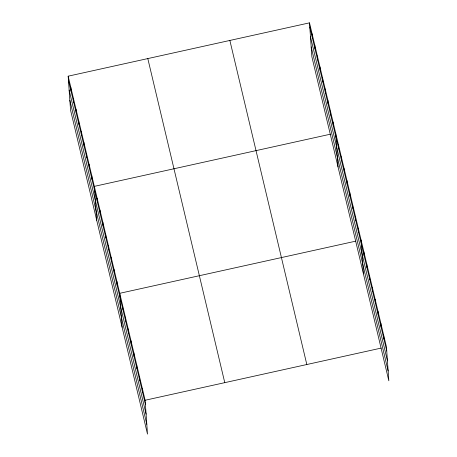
<?xml version="1.0" encoding="UTF-8"?>
<svg xmlns="http://www.w3.org/2000/svg" width="457" height="457" viewBox="0 0 457 457"><rect width="100%" height="100%" fill="white"/><g stroke="black" fill="none" stroke-linecap="round" stroke-linejoin="round"><path stroke-width="0.69" d="M68.162 76.182L145.132 400.252L147.502 434.15L70.532 110.08L68.162 76.182L309.498 22.85L386.468 346.92L388.838 380.818L311.868 56.748L309.498 22.85M330.314 134.215L94.336 186.365L96.701 220.263M355.712 241.159L119.734 293.308L122.105 327.206M145.132 400.252L381.109 348.103M309.783 26.957L386.753 351.027M310.474 36.789L387.439 360.859M311.177 46.917L388.147 370.987M229.86 40.45L306.824 364.52M147.805 58.582L224.77 382.652M68.453 80.289L145.417 404.359M69.138 90.12L146.109 414.191M69.847 100.249L146.817 424.319M383.646 335.038L383.931 339.145M380.824 323.156L381.109 327.263M377.996 311.274L378.287 315.381M375.174 299.386L375.465 303.499M372.352 287.504L372.644 291.617M369.53 275.622L369.822 279.735M366.708 263.74L367 267.848M363.886 251.858L364.178 255.966M361.064 239.976L363.435 273.874M358.242 228.094L358.534 232.202M355.42 216.212L355.706 220.32M352.598 204.33L352.884 208.438M349.776 192.448L350.062 196.556M346.954 180.566L347.24 184.674M344.132 168.679L344.418 172.792M341.31 156.797L341.596 160.91M338.488 144.915L338.774 149.022M335.667 133.033L338.037 166.931M333.05 122.013L333.336 126.126M330.434 111L330.719 115.107M327.818 99.98L328.103 104.087M325.201 88.961L325.487 93.068M322.579 77.941L322.871 82.049M319.963 66.922L320.254 71.035M317.347 55.903L317.632 60.016M314.73 44.889L315.016 48.996M312.114 33.869L312.399 37.977M142.31 388.37L142.595 392.477M139.488 376.488L139.773 380.595M136.666 364.6L136.951 368.713M133.844 352.718L134.13 356.831M131.022 340.836L131.308 344.949M128.2 328.954L128.486 333.062M125.378 317.072L125.664 321.18M122.556 305.19L122.842 309.298M116.912 281.426L117.198 285.534M114.09 269.544L114.376 273.652M111.268 257.662L111.554 261.77M108.446 245.78L108.732 249.888M105.624 233.893L105.91 238.006M102.802 222.011L103.088 226.124M99.98 210.129L100.266 214.242M97.158 198.247L97.444 202.354M91.714 175.345L92.006 179.458M89.098 164.326L89.389 168.439M86.482 153.312L86.767 157.419M83.865 142.293L84.151 146.4M81.249 131.273L81.535 135.381M78.633 120.254L78.918 124.361M76.016 109.234L76.302 113.347M73.4 98.221L73.686 102.328M70.784 87.201L71.069 91.309"/></g></svg>
